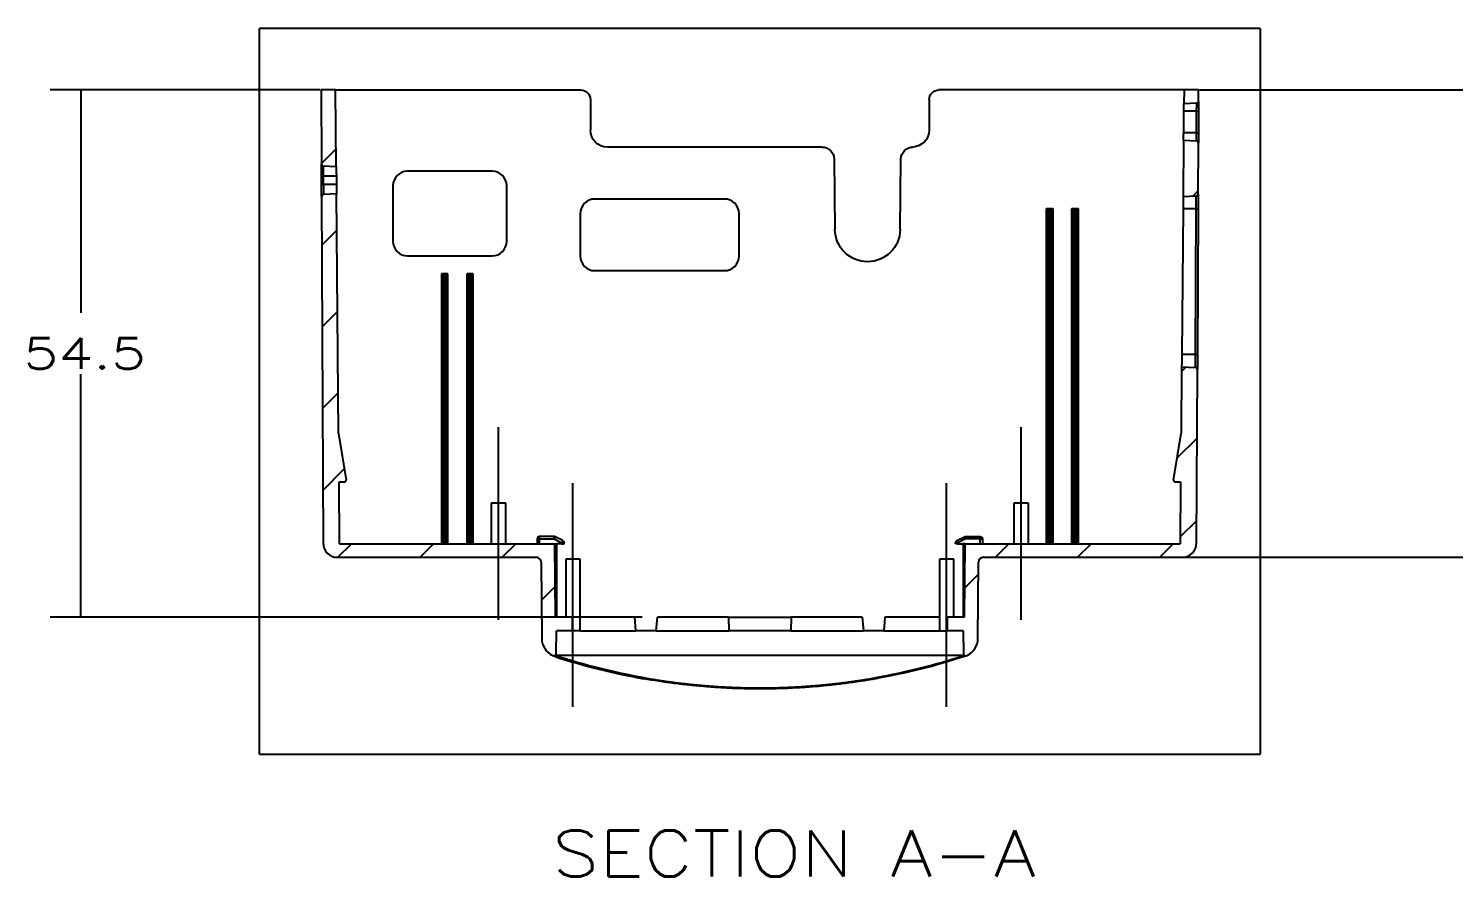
# Model space of a CAD drawing. Header units: inches. Extents: x 0 to 1189, y 0 to 841.
# Drawn here: x 313.8 to 461, y 223.1 to 310.8 of the extents above; entities that cross this region are included whole.
import ezdxf
from ezdxf.lldxf.tags import DXFTag

# ---------------------------------------------------------------- set-up
doc = ezdxf.new("R2010")
doc.units = ezdxf.units.IN
doc.header["$MEASUREMENT"] = 0
doc.layers.add('1', color=7, linetype='Continuous', true_color=0xffffff)
doc.styles.add('blockfont', font='simplex.shx', dxfattribs={"bigfont": 'bigfont'})
tags = doc.linetypes.add('CENTER', pattern=[2, 1.25, -0.25, 0.25, -0.25]).pattern_tags.tags
tags[10:11] = [DXFTag(74, 4), DXFTag(75, 0), DXFTag(340, '0'), DXFTag(46, 0.0), DXFTag(50, 0.0), DXFTag(44, 0.0), DXFTag(45, 0.0)]
tags[8:9] = [DXFTag(74, 4), DXFTag(75, 0), DXFTag(340, '0'), DXFTag(46, 0.0), DXFTag(50, 0.0), DXFTag(44, 0.0), DXFTag(45, 0.0)]
tags[6:7] = [DXFTag(74, 4), DXFTag(75, 0), DXFTag(340, '0'), DXFTag(46, 0.0), DXFTag(50, 0.0), DXFTag(44, 0.0), DXFTag(45, 0.0)]
tags[4:5] = [DXFTag(74, 4), DXFTag(75, 0), DXFTag(340, '0'), DXFTag(46, 0.0), DXFTag(50, 0.0), DXFTag(44, 0.0), DXFTag(45, 0.0)]

# ---------------------------------------------------------------- blocks, each defined once
blk = doc.blocks.new('HATCH1')
at = {"color": 7}
for p, q in [((344.09, 296.82), (345.6, 298.34)), ((434.07, 293.42), (434.66, 294.01)), ((344.12, 288.38), (345.68, 289.93)), ((344.16, 279.93), (345.75, 281.52)), ((432.95, 275.34), (433.41, 275.8)), ((344.2, 271.49), (345.83, 273.12)), ((432.49, 266.4), (434.54, 268.45)), ((344.23, 263.04), (346.44, 265.25)), ((432.8, 258.23), (434.51, 259.94)), ((345.79, 256.12), (347.2, 257.52)), ((354.28, 256.12), (355.68, 257.52)), ((362.77, 256.12), (364.17, 257.52)), ((413.71, 256.12), (415.11, 257.52)), ((422.2, 256.12), (423.6, 257.52)), ((430.69, 256.12), (432.09, 257.52)), ((410.55, 252.96), (411.96, 254.38)), ((366.82, 251.68), (368.2, 253.07))]:
    blk.add_line(p, q, dxfattribs=at)
blk = doc.blocks.new('_U8')
at = {"color": 7}
for p, q in [((434.79, 304.42), (471.17, 304.42)), ((467.99, 304.42), (467.99, 285.25)), ((467.99, 256.12), (467.99, 278.9)), ((424.32, 256.12), (471.17, 256.12))]:
    blk.add_line(p, q, dxfattribs=at)
for points in [[(467.99, 304.42), (468.84, 301.25), (467.14, 301.25), (467.99, 304.42)], [(467.99, 256.12), (467.14, 259.3), (468.84, 259.3), (467.99, 256.12)]]:
    blk.add_solid(points, dxfattribs=at)
at = {"layer": '1', "color": 7, "insert": (462.03, 279.46), "char_height": 3.175, "attachment_point": 7, "line_spacing_factor": 0.903614, "style": 'blockfont'}
blk.add_mtext('\\W01.332;\\fsimplex.shx;48.3', dxfattribs=at)
blk = doc.blocks.new('_U9')
at = {"color": 7}
for p, q in [((343.96, 304.42), (316.07, 304.42)), ((319.25, 304.42), (319.25, 281.39)), ((319.25, 249.92), (319.25, 275.04)), ((377.21, 249.92), (316.07, 249.92))]:
    blk.add_line(p, q, dxfattribs=at)
for points in [[(319.25, 304.42), (320.1, 301.25), (318.4, 301.25), (319.25, 304.42)], [(319.25, 249.92), (318.4, 253.1), (320.1, 253.1), (319.25, 249.92)]]:
    blk.add_solid(points, dxfattribs=at)
at = {"layer": '1', "color": 7, "insert": (313.28, 275.6), "char_height": 3.175, "attachment_point": 7, "line_spacing_factor": 0.903614, "style": 'blockfont'}
blk.add_mtext('\\W01.332;\\fsimplex.shx;54.5', dxfattribs=at)

msp = doc.modelspace()

# ---------------------------------------------------------------- linework, layer by layer
at = {"layer": '1', "color": 251}
for p, q in [((337.7018, 235.7833), (337.7018, 310.7717)), ((441.0568, 310.7717), (337.7018, 310.7717)), ((441.0568, 310.7717), (441.0568, 235.7833)), ((337.7018, 235.7833), (441.0568, 235.7833))]:
    msp.add_line(p, q, dxfattribs=at)
at = {"layer": '1', "color": 21}
for p, q in [((345.5519, 304.4217), (344.0518, 304.4217)), ((344.0518, 304.4217), (344.0851, 296.7911)), ((345.6208, 296.5217), (345.5519, 304.4217)), ((345.5519, 304.4217), (370.8768, 304.4217)), ((371.8768, 303.4217), (371.8768, 300.2717)), ((406.8768, 303.4217), (406.8768, 300.2717)), ((433.2018, 304.4217), (407.8768, 304.4217)), ((433.2018, 304.4217), (433.1892, 302.9717)), ((434.7018, 304.4217), (433.2018, 304.4217)), ((434.6967, 303.2397), (434.7018, 304.4217)), ((433.163, 299.9717), (433.1826, 302.2217)), ((434.5027, 302.2218), (433.1826, 302.2217)), ((434.5072, 303.0408), (433.1892, 302.9717)), ((434.4929, 299.9718), (434.5027, 302.2218)), ((434.6922, 302.221), (434.6824, 299.971)), ((433.1565, 299.2217), (433.1054, 293.3717)), ((433.1565, 299.2217), (434.4884, 299.1519)), ((434.4929, 299.9718), (433.163, 299.9717)), ((434.6548, 293.6419), (434.678, 298.9513)), ((395.7931, 298.5217), (373.6268, 298.5217)), ((344.2747, 296.5923), (345.6208, 296.5217)), ((361.7268, 296.0217), (352.9768, 296.0217)), ((397.043, 297.2881), (397.1385, 289.9913)), ((403.8652, 289.9913), (403.9607, 297.2893)), ((344.0944, 294.671), (344.0907, 295.521)), ((344.2802, 295.5218), (344.2839, 294.6718)), ((345.6295, 295.5217), (344.2802, 295.5218)), ((344.2839, 294.6718), (345.6369, 294.6717)), ((345.6295, 295.5217), (345.6369, 294.6717)), ((351.4768, 294.5217), (351.4768, 288.7717)), ((363.2268, 288.7717), (363.2268, 294.5217)), ((344.0999, 293.4001), (344.2561, 257.6152)), ((345.6457, 293.6717), (344.2895, 293.6007)), ((345.8617, 268.9217), (345.6457, 293.6717)), ((385.7268, 293.1467), (372.3268, 293.1467)), ((434.4653, 293.443), (433.1054, 293.3717)), ((370.8268, 291.6467), (370.8268, 287.2467)), ((387.2268, 287.2467), (387.2268, 291.6467)), ((419.0018, 257.5217), (419.0018, 292.1717)), ((419.0018, 292.1717), (419.101, 292.1717)), ((419.101, 292.1717), (419.248, 292.1717)), ((419.101, 257.5217), (419.101, 292.1717)), ((419.248, 292.1717), (419.248, 257.5217)), ((419.248, 292.1717), (419.4057, 292.1717)), ((419.4057, 257.5217), (419.4057, 292.1717)), ((419.4057, 292.1717), (419.5527, 292.1717)), ((419.5527, 292.1717), (419.5527, 257.5217)), ((419.5527, 292.1717), (419.6518, 292.1717)), ((419.6518, 292.1717), (419.6518, 257.5217)), ((421.6018, 257.5217), (421.6018, 292.1717)), ((421.6018, 292.1717), (421.701, 292.1717)), ((421.701, 257.5217), (421.701, 292.1717)), ((421.701, 292.1717), (421.848, 292.1717)), ((421.848, 292.1717), (421.848, 257.5217)), ((421.848, 292.1717), (422.0057, 292.1717)), ((422.0057, 257.5217), (422.0057, 292.1717)), ((422.0057, 292.1717), (422.1527, 292.1717)), ((422.1527, 292.1717), (422.1527, 257.5217)), ((422.1527, 292.1717), (422.2518, 292.1717)), ((422.2518, 292.1717), (422.2518, 257.5217)), ((433.0945, 292.1217), (432.9632, 277.0717)), ((434.4586, 292.1218), (433.0945, 292.1217)), ((434.393, 277.0718), (434.4586, 292.1218)), ((434.6482, 292.121), (434.5825, 277.071)), ((352.9768, 287.2717), (361.7268, 287.2717)), ((372.3268, 285.7467), (385.7268, 285.7467)), ((356.5018, 285.4217), (356.5018, 257.5217)), ((356.601, 285.4217), (356.5018, 285.4217)), ((356.601, 285.4217), (356.601, 257.5217)), ((356.748, 285.4217), (356.601, 285.4217)), ((356.748, 257.5217), (356.748, 285.4217)), ((356.9057, 285.4217), (356.748, 285.4217)), ((356.9057, 285.4217), (356.9057, 257.5217)), ((357.0527, 285.4217), (356.9057, 285.4217)), ((357.0527, 257.5217), (357.0527, 285.4217)), ((357.1518, 285.4217), (357.0527, 285.4217)), ((357.1518, 257.5217), (357.1518, 285.4217)), ((359.1018, 285.4217), (359.1018, 257.5217)), ((359.201, 285.4217), (359.1018, 285.4217)), ((359.201, 285.4217), (359.201, 257.5217)), ((359.348, 285.4217), (359.201, 285.4217)), ((359.348, 257.5217), (359.348, 285.4217)), ((359.5057, 285.4217), (359.348, 285.4217)), ((359.5057, 285.4217), (359.5057, 257.5217)), ((359.6527, 285.4217), (359.5057, 285.4217)), ((359.6527, 257.5217), (359.6527, 285.4217)), ((359.7518, 285.4217), (359.6527, 285.4217)), ((359.7518, 257.5217), (359.7518, 285.4217)), ((434.393, 277.0718), (432.9632, 277.0717)), ((432.9522, 275.8217), (432.892, 268.9217)), ((432.9522, 275.8217), (434.3863, 275.7466)), ((434.4976, 257.6152), (434.5758, 275.546)), ((345.8617, 268.9217), (346.6278, 264.0953)), ((345.8617, 268.9217), (345.8617, 268.9217)), ((432.1259, 264.0953), (432.892, 268.9217)), ((432.892, 268.9217), (432.892, 268.9217)), ((345.9611, 257.5217), (345.9053, 263.9217)), ((345.9053, 263.9217), (346.4797, 263.9217)), ((432.274, 263.9217), (432.8484, 263.9217)), ((432.8484, 263.9217), (432.7925, 257.5217)), ((361.6268, 261.7217), (361.6268, 257.5217)), ((362.3768, 261.7217), (361.6268, 261.7217)), ((363.1268, 261.7217), (362.3768, 261.7217)), ((363.1268, 257.5217), (363.1268, 261.7217)), ((415.6268, 261.7217), (415.6268, 257.5217)), ((416.3768, 261.7217), (415.6268, 261.7217)), ((417.1268, 261.7217), (416.3768, 261.7217)), ((417.1268, 257.5217), (417.1268, 261.7217)), ((366.6268, 258.0217), (366.3768, 258.0217)), ((366.3768, 258.0217), (366.3768, 257.5217)), ((366.6268, 258.0217), (366.6268, 258.2717)), ((368.1178, 258.2717), (366.6268, 258.2717)), ((366.6268, 258.0217), (368.1178, 258.0217)), ((366.6268, 257.5217), (366.6268, 258.0217)), ((368.1178, 258.0217), (368.1178, 258.2717)), ((368.2296, 258.2453), (368.1178, 258.0217)), ((368.1178, 258.0217), (368.9268, 257.6172)), ((369.0386, 257.8408), (368.2296, 258.2453)), ((369.0386, 257.8408), (368.9268, 257.6172)), ((409.715, 257.8408), (410.5241, 258.2453)), ((409.715, 257.8408), (409.8268, 257.6172)), ((410.6359, 258.0217), (409.8268, 257.6172)), ((410.5241, 258.2453), (410.6359, 258.0217)), ((410.6359, 258.0217), (410.6359, 258.2717)), ((410.6359, 258.2717), (412.1268, 258.2717)), ((412.1268, 258.0217), (410.6359, 258.0217)), ((412.1268, 258.0217), (412.1268, 258.2717)), ((412.1268, 258.0217), (412.3768, 258.0217)), ((412.1268, 257.5217), (412.1268, 258.0217)), ((412.3768, 258.0217), (412.3768, 257.5217)), ((345.9611, 257.5217), (368.1647, 257.5217)), ((368.1647, 257.5217), (368.3768, 257.5217)), ((368.1647, 257.5217), (368.231, 249.9217)), ((368.9268, 257.5217), (368.3768, 257.5217)), ((368.3768, 257.5217), (368.3768, 249.9217)), ((368.9268, 257.6172), (368.9268, 257.5217)), ((368.9268, 257.6172), (369.1768, 257.6172)), ((368.9268, 257.5217), (369.1768, 257.5217)), ((369.1768, 257.5217), (369.1768, 257.6172)), ((409.8268, 257.6172), (409.5768, 257.6172)), ((409.5768, 257.5217), (409.5768, 257.6172)), ((409.8268, 257.5217), (409.5768, 257.5217)), ((409.8268, 257.6172), (409.8268, 257.5217)), ((409.8268, 257.5217), (410.3768, 257.5217)), ((410.3768, 257.5217), (410.3768, 249.9217)), ((410.589, 257.5217), (410.3768, 257.5217)), ((410.5227, 249.9217), (410.589, 257.5217)), ((410.589, 257.5217), (432.7925, 257.5217)), ((345.7561, 256.1217), (366.2812, 256.1217)), ((366.7812, 255.6261), (366.85, 247.7389)), ((369.3268, 255.9217), (369.3268, 249.9217)), ((370.0768, 255.9217), (369.3268, 255.9217)), ((370.8268, 255.9217), (370.0768, 255.9217)), ((370.8268, 248.5217), (370.8268, 255.9217)), ((407.9268, 255.9217), (407.9268, 248.5217)), ((408.6768, 255.9217), (407.9268, 255.9217)), ((409.4268, 255.9217), (408.6768, 255.9217)), ((409.4268, 249.9217), (409.4268, 255.9217)), ((411.9037, 247.7389), (411.9725, 255.6261)), ((412.4725, 256.1217), (432.9976, 256.1217)), ((370.0268, 249.9217), (368.231, 249.9217)), ((370.0268, 248.5217), (370.0268, 249.9217)), ((376.4544, 249.9217), (370.8268, 249.9217)), ((376.5768, 248.5217), (376.4544, 249.9217)), ((378.6768, 248.5217), (378.7993, 249.9217)), ((386.128, 249.9217), (378.7993, 249.9217)), ((386.128, 249.9217), (386.1768, 248.5217)), ((386.128, 249.9217), (392.6257, 249.9217)), ((392.6257, 249.9217), (392.5768, 248.5217)), ((399.9544, 249.9217), (392.6257, 249.9217)), ((399.9544, 249.9217), (400.0768, 248.5217)), ((402.2993, 249.9217), (402.1768, 248.5217)), ((407.9268, 249.9217), (402.2993, 249.9217)), ((408.7268, 249.9217), (408.7268, 248.5217)), ((410.5227, 249.9217), (408.7268, 249.9217)), ((368.3359, 246.1775), (368.3768, 248.5217)), ((370.0268, 248.5217), (368.3768, 248.5217)), ((370.8268, 248.5217), (370.0268, 248.5217)), ((370.8269, 248.5217), (376.5768, 248.5217)), ((378.6768, 248.5217), (376.5768, 248.5217)), ((378.6768, 248.5217), (386.1768, 248.5217)), ((392.5768, 248.5217), (386.1768, 248.5217)), ((392.5768, 248.5217), (400.0768, 248.5217)), ((402.1768, 248.5217), (400.0768, 248.5217)), ((402.1768, 248.5217), (407.9268, 248.5217)), ((407.9268, 248.5217), (408.7268, 248.5217)), ((410.3768, 248.5217), (408.7268, 248.5217)), ((410.3768, 248.5217), (410.4178, 246.1775)), ((368.2779, 246.0217), (410.4758, 246.0217))]:
    msp.add_line(p, q, dxfattribs=at)
at = {"layer": '1', "color": 7, "linetype": 'CENTER', "ltscale": 6.633333}
for p, q in [((362.3768, 249.6717), (362.3768, 269.5717)), ((416.3768, 249.6717), (416.3768, 269.5717))]:
    msp.add_line(p, q, dxfattribs=at)
at = {"layer": '1', "color": 7, "linetype": 'CENTER', "ltscale": 7.7}
for p, q in [((370.0768, 240.6717), (370.0768, 263.7717)), ((408.6768, 240.6717), (408.6768, 263.7717))]:
    msp.add_line(p, q, dxfattribs=at)
at = {"layer": '1', "color": 21, "extrusion": (0, 0, -1)}
for centre, radius, start, end in [((-370.8768, 303.4217), 1, 90, 180), ((-407.8768, 303.4217), 1, 0, 90), ((-373.6268, 300.2717), 1.75, -90, 0), ((-405.1268, 300.2717), 1.75, 180, 268.400113), ((-395.7931, 297.2717), 1.25, 90, 179.25), ((-405.2106, 297.2729), 1.25, 0.75, 88.400113), ((-400.5018, 290.0354), 3.3636, 180.75005, 359.25), ((-368.9268, 257.6172), 0.25, 116.565051, 180), ((-410.6359, 258.0217), 0.25, 63.434949, 90), ((-412.1268, 258.0217), 0.25, 90, 180)]:
    msp.add_arc(centre, radius, start, end, dxfattribs=at)
at = {"layer": '1', "color": 21}
for centre, radius, start, end in [((434.4967, 303.2405), 0.2, 273, 359.75), ((434.478, 298.9522), 0.2, 359.75, 447), ((344.2851, 296.792), 0.2, 180.25, 267), ((344.2999, 293.4009), 0.2, 93, 180.25), ((434.4548, 293.6427), 0.2, 273, 359.75), ((434.3759, 275.5469), 0.2, 359.75, 447), ((346.4797, 264.0717), 0.15, 270, 369.019458), ((432.274, 264.0717), 0.15, 170.980542, 270), ((366.6268, 258.0217), 0.25, 90, 180), ((368.1178, 258.0217), 0.25, 63.434949, 90), ((409.8268, 257.6172), 0.25, 116.565051, 180), ((345.7561, 257.6217), 1.5, 180.25, 270), ((432.9976, 257.6217), 1.5, 270, 359.75), ((366.2812, 255.6217), 0.5, 0.5, 90), ((412.4725, 255.6217), 0.5, 90, 179.5), ((368.8499, 247.7563), 2, 180.500002, 244.116105), ((409.9038, 247.7563), 2, 295.883895, 359.499998), ((368.086, 246.1819), 0.25, 244.116105, 359), ((410.6677, 246.1819), 0.25, 181, 295.883895)]:
    msp.add_arc(centre, radius, start, end, dxfattribs=at)
for centre, major_axis, ratio, start_param, end_param in [((434.4923, 302.2219), (-0.2, 0.0009), 0.00022868, 1.62315969, 3.14159264), ((434.4825, 299.9719), (-0.2, 0.0009), 0.00022868, 1.62315969, 3.14159265), ((344.2906, 295.5219), (0.2, 0.0009), 0.00022868, 3.14159264, 4.66002562), ((344.2944, 294.6719), (0.2, 0.0009), 0.00022868, 3.14159264, 4.66002562), ((434.4482, 292.1219), (0.2, -0.0009), 0.00022868, 4.76475235, 6.28318531), ((434.3825, 277.0719), (0.2, -0.0009), 0.00022868, 4.76475235, 6.28318531), ((368.2656, 245.9484), (0.0308, 0.0952), 0.0053677, 3.14159265, 4.69578152), ((410.4881, 245.9484), (-0.0308, 0.0952), 0.0053677, 1.58740378, 3.14159265), ((377.4142, 243.672), (0.0174, 0.0985), 0.00304162, 3.14159265, 4.69520274), ((401.3395, 243.672), (-0.0174, 0.0985), 0.00304162, 1.58798257, 3.14159265)]:
    msp.add_ellipse(centre, major_axis=major_axis, ratio=ratio, start_param=start_param, end_param=end_param, dxfattribs=at)
at = {"layer": '1', "color": 21, "extrusion": (0, 0, -1)}
for centre, major_axis, ratio, start_param, end_param in [((368.8499, 247.7563), (-0.741, -1.8577), 0.9999999, 6.21621906, 6.35539313), ((368.8499, 247.7544), (1.7993, -0.6101), 0.99995729, 1.55645539, 1.58693281), ((389.3768, 311.27), (68.65, 0), 1, 1.74594566, 1.88338133), ((389.3768, 311.27), (0, -68.65), 1, 5.9706003, 6.10803598), ((409.9037, 247.7546), (0.6191, -1.7963), 0.99998707, 6.27203588, 6.30251161), ((409.9038, 247.7563), (0.741, -1.8577), 0.9999999, 6.21097749, 6.35015156)]:
    msp.add_ellipse(centre, major_axis=major_axis, ratio=ratio, start_param=start_param, end_param=end_param, dxfattribs=at)
at = {"layer": '1', "color": 21}
for points, degree, knots in [([(433.1826, 302.2217), (433.1833, 302.2952), (433.1839, 302.3679), (433.1845, 302.4395), (433.1851, 302.5085), (433.1857, 302.5765), (433.1863, 302.6382), (433.1868, 302.6999), (433.1873, 302.7521), (433.1877, 302.8035), (433.1881, 302.845), (433.1884, 302.8854), (433.1887, 302.914), (433.1889, 302.9422), (433.189, 302.9569), (433.1892, 302.9694), (433.1892, 302.974)], 2, [0, 0, 0, 0.125, 0.125, 0.25, 0.25, 0.375, 0.375, 0.5, 0.5, 0.625, 0.625, 0.75, 0.75, 0.875, 0.875, 1, 1, 1]), ([(434.5027, 302.2218), (434.5041, 302.4362), (434.5054, 302.6494), (434.5069, 302.9139), (434.5073, 302.9916), (434.5073, 303.024)], 3, [0, 0, 0, 0, 0.57317798, 0.57317798, 1, 1, 1, 1]), ([(434.6967, 303.2419), (434.6967, 303.2373), (434.6966, 303.2196), (434.6965, 303.1999), (434.6963, 303.1615), (434.6962, 303.1233), (434.6959, 303.0677), (434.6957, 303.0126), (434.6954, 302.9417), (434.695, 302.8608), (434.6946, 302.7634), (434.6943, 302.6916), (434.6939, 302.6113), (434.6935, 302.5184), (434.6931, 302.4203), (434.6927, 302.3217), (434.6922, 302.221)], 2, [0, 0, 0, 0.125, 0.125, 0.25, 0.25, 0.375, 0.375, 0.5, 0.5, 0.64285714, 0.64285714, 0.75, 0.75, 0.875, 0.875, 1, 1, 1]), ([(433.1564, 299.2195), (433.1565, 299.2241), (433.1566, 299.2365), (433.1567, 299.251), (433.157, 299.2795), (433.1572, 299.3076), (433.1576, 299.3485), (433.1579, 299.3893), (433.1584, 299.4414), (433.1588, 299.4928), (433.1594, 299.5552), (433.1599, 299.6161), (433.1605, 299.685), (433.1611, 299.753), (433.1617, 299.8256), (433.1624, 299.8978), (433.163, 299.9717)], 2, [0, 0, 0, 0.125, 0.125, 0.25, 0.25, 0.375, 0.375, 0.5, 0.5, 0.625, 0.625, 0.75, 0.75, 0.875, 0.875, 1, 1, 1]), ([(434.4883, 299.1649), (434.4883, 299.1946), (434.4886, 299.2743), (434.4902, 299.5439), (434.4915, 299.7572), (434.4929, 299.9718)], 3, [0, 0, 0, 0, 0.43708641, 0.43708641, 1, 1, 1, 1]), ([(434.6824, 299.971), (434.682, 299.8716), (434.6816, 299.7723), (434.6811, 299.6744), (434.6807, 299.5815), (434.6803, 299.489), (434.68, 299.4049), (434.6796, 299.3216), (434.6793, 299.2506), (434.6789, 299.1696), (434.6787, 299.1085), (434.6785, 299.0635), (434.6783, 299.0301), (434.6782, 298.9915), (434.6781, 298.9715), (434.678, 298.9537), (434.678, 298.9491)], 2, [0, 0, 0, 0.125, 0.125, 0.25, 0.25, 0.375, 0.375, 0.5, 0.5, 0.64285714, 0.64285714, 0.75, 0.75, 0.875, 0.875, 1, 1, 1]), ([(344.0907, 295.521), (344.0901, 295.6455), (344.0896, 295.7692), (344.0891, 295.8905), (344.0886, 296.0073), (344.088, 296.1402), (344.0875, 296.2561), (344.0871, 296.3428), (344.0868, 296.4192), (344.0864, 296.5073), (344.0861, 296.5765), (344.0858, 296.645), (344.0856, 296.6934), (344.0854, 296.7413), (344.0852, 296.7661), (344.0852, 296.7888), (344.0851, 296.7934)], 2, [0, 0, 0, 0.125, 0.125, 0.25, 0.25, 0.39285714, 0.39285714, 0.5, 0.5, 0.625, 0.625, 0.75, 0.75, 0.875, 0.875, 1, 1, 1]), ([(344.2744, 296.5702), (344.2744, 296.5279), (344.2748, 296.4263), (344.2767, 296.0806), (344.2785, 295.8021), (344.2802, 295.5218)], 3, [0, 0, 0, 0, 0.42672925, 0.42672925, 1, 1, 1, 1]), ([(345.6208, 296.524), (345.6208, 296.5194), (345.621, 296.502), (345.6211, 296.4827), (345.6215, 296.4447), (345.6218, 296.4072), (345.6223, 296.3527), (345.6228, 296.2982), (345.6234, 296.2288), (345.624, 296.1602), (345.6247, 296.0771), (345.6254, 295.9958), (345.6262, 295.904), (345.627, 295.8133), (345.6278, 295.7166), (345.6287, 295.6201), (345.6295, 295.5217)], 2, [0, 0, 0, 0.125, 0.125, 0.25, 0.25, 0.375, 0.375, 0.5, 0.5, 0.625, 0.625, 0.75, 0.75, 0.875, 0.875, 1, 1, 1]), ([(352.9768, 296.0217), (352.5841, 296.0217), (352.1939, 295.8601), (351.6385, 295.3047), (351.4768, 294.9144), (351.4768, 294.5217)], 3, [0, 0, 0, 0, 0.5, 0.5, 1, 1, 1, 1]), ([(363.2268, 294.5217), (363.2268, 294.9144), (363.0652, 295.3047), (362.5098, 295.8601), (362.1195, 296.0217), (361.7268, 296.0217)], 3, [0, 0, 0, 0, 0.5, 0.5, 1, 1, 1, 1]), ([(344.0999, 293.3978), (344.0999, 293.4024), (344.0998, 293.4252), (344.0997, 293.4497), (344.0995, 293.4981), (344.0993, 293.5533), (344.0989, 293.6351), (344.0986, 293.6964), (344.0983, 293.7728), (344.0979, 293.8608), (344.0975, 293.965), (344.097, 294.0684), (344.0965, 294.185), (344.096, 294.3003), (344.0955, 294.423), (344.0949, 294.5463), (344.0944, 294.671)], 2, [0, 0, 0, 0.125, 0.125, 0.25, 0.25, 0.39285714, 0.39285714, 0.5, 0.5, 0.625, 0.625, 0.75, 0.75, 0.875, 0.875, 1, 1, 1]), ([(344.2839, 294.6718), (344.2857, 294.3914), (344.2874, 294.1127), (344.2894, 293.7537), (344.2898, 293.6473), (344.2897, 293.6128)], 3, [0, 0, 0, 0, 0.5522202, 0.5522202, 1, 1, 1, 1]), ([(345.6369, 294.6717), (345.6378, 294.5739), (345.6386, 294.4768), (345.6395, 294.3812), (345.6403, 294.2894), (345.6411, 294.1986), (345.6418, 294.1164), (345.6425, 294.034), (345.6431, 293.9646), (345.6437, 293.896), (345.6442, 293.8408), (345.6447, 293.7868), (345.645, 293.7488), (345.6453, 293.7111), (345.6455, 293.6915), (345.6457, 293.6741), (345.6457, 293.6695)], 2, [0, 0, 0, 0.125, 0.125, 0.25, 0.25, 0.375, 0.375, 0.5, 0.5, 0.625, 0.625, 0.75, 0.75, 0.875, 0.875, 1, 1, 1]), ([(372.3268, 293.1467), (371.9341, 293.1467), (371.5439, 292.9851), (370.9885, 292.4297), (370.8268, 292.0394), (370.8268, 291.6467)], 3, [0, 0, 0, 0, 0.5, 0.5, 1, 1, 1, 1]), ([(387.2268, 291.6467), (387.2268, 292.0394), (387.0652, 292.4297), (386.5098, 292.9851), (386.1195, 293.1467), (385.7268, 293.1467)], 3, [0, 0, 0, 0, 0.5, 0.5, 1, 1, 1, 1]), ([(433.1054, 293.374), (433.1054, 293.3694), (433.1042, 293.237), (433.1002, 292.7742), (433.0973, 292.449), (433.0945, 292.1217)], 3, [0, 0, 0, 0, 0.5, 0.5, 1, 1, 1, 1]), ([(434.4586, 292.1218), (434.4608, 292.4677), (434.4629, 292.8115), (434.4652, 293.2383), (434.4657, 293.3637), (434.4656, 293.4159)], 3, [0, 0, 0, 0, 0.57315815, 0.57315815, 1, 1, 1, 1]), ([(434.6548, 293.6441), (434.6548, 293.6395), (434.6547, 293.6119), (434.6545, 293.5824), (434.6543, 293.5251), (434.654, 293.468), (434.6537, 293.3851), (434.6533, 293.3025), (434.6529, 293.1971), (434.6524, 293.0917), (434.6519, 292.9665), (434.6513, 292.8437), (434.6507, 292.7038), (434.6501, 292.5649), (434.6495, 292.4186), (434.6488, 292.271), (434.6482, 292.121)], 2, [0, 0, 0, 0.125, 0.125, 0.25, 0.25, 0.375, 0.375, 0.5, 0.5, 0.625, 0.625, 0.75, 0.75, 0.875, 0.875, 1, 1, 1]), ([(351.4768, 288.7717), (351.4768, 288.379), (351.6385, 287.9888), (352.1939, 287.4334), (352.5841, 287.2717), (352.9768, 287.2717)], 3, [0, 0, 0, 0, 0.5, 0.5, 1, 1, 1, 1]), ([(361.7268, 287.2717), (362.1195, 287.2717), (362.5098, 287.4334), (363.0652, 287.9888), (363.2268, 288.379), (363.2268, 288.7717)], 3, [0, 0, 0, 0, 0.5, 0.5, 1, 1, 1, 1]), ([(370.8268, 287.2467), (370.8268, 286.854), (370.9885, 286.4638), (371.5439, 285.9084), (371.9341, 285.7467), (372.3268, 285.7467)], 3, [0, 0, 0, 0, 0.5, 0.5, 1, 1, 1, 1]), ([(385.7268, 285.7467), (386.1195, 285.7467), (386.5098, 285.9084), (387.0652, 286.4638), (387.2268, 286.854), (387.2268, 287.2467)], 3, [0, 0, 0, 0, 0.5, 0.5, 1, 1, 1, 1]), ([(432.9632, 277.0717), (432.9603, 276.7445), (432.9575, 276.4193), (432.9534, 275.9565), (432.9545, 275.8223), (432.9498, 275.8206)], 3, [0, 0, 0, 0, 0.5, 0.5, 1, 1, 1, 1]), ([(434.386, 275.7618), (434.3858, 275.8045), (434.3863, 275.936), (434.3887, 276.3801), (434.3908, 276.7249), (434.393, 277.0718)], 3, [0, 0, 0, 0, 0.44757978, 0.44757978, 1, 1, 1, 1]), ([(434.5825, 277.071), (434.5819, 276.9226), (434.5812, 276.7739), (434.5806, 276.6273), (434.58, 276.4886), (434.5794, 276.3501), (434.5788, 276.2245), (434.5783, 276.0993), (434.5778, 275.9937), (434.5773, 275.8879), (434.577, 275.8042), (434.5766, 275.7222), (434.5764, 275.6639), (434.5761, 275.606), (434.576, 275.5762), (434.5759, 275.5483), (434.5758, 275.5437)], 2, [0, 0, 0, 0.125, 0.125, 0.25, 0.25, 0.375, 0.375, 0.5, 0.5, 0.625, 0.625, 0.75, 0.75, 0.875, 0.875, 1, 1, 1]), ([(410.5188, 245.8532), (409.0071, 245.3933), (405.9923, 244.4761), (402.8991, 243.8739), (401.3569, 243.5736)], 3, [0, 0, 0, 0, 0.50142595, 1, 1, 1, 1]), ([(401.3566, 243.5752), (401.2321, 243.5534), (400.9849, 243.51), (400.6719, 243.4574), (400.3012, 243.3966), (399.8057, 243.318), (399.1267, 243.2169), (398.1326, 243.08), (396.887, 242.9292), (395.3882, 242.7808), (393.8861, 242.6652), (392.3824, 242.5826), (390.8793, 242.5331), (389.6089, 242.5191), (388.5714, 242.5252), (387.7663, 242.5394), (386.9619, 242.5631), (386.1582, 242.5962), (385.3554, 242.6387), (384.5535, 242.6906), (383.7526, 242.7518), (382.953, 242.8223), (382.1546, 242.902), (381.3576, 242.991), (380.5621, 243.0893), (379.7681, 243.1966), (378.9759, 243.3133), (378.1854, 243.4385), (377.6598, 243.5296), (377.3971, 243.5752)], 3, [0, 0, 0, 0, 0.01574459, 0.03126916, 0.03953801, 0.06253422, 0.09377149, 0.12505366, 0.18753287, 0.25005799, 0.31266733, 0.37519335, 0.43763649, 0.49999743, 0.53344867, 0.56688275, 0.6002998, 0.63369993, 0.66708323, 0.70044977, 0.73379961, 0.76713279, 0.80044934, 0.83374927, 0.86703262, 0.90029936, 0.93354951, 0.96678306, 1, 1, 1, 1]), ([(377.4142, 243.6703), (380.3727, 243.1468), (383.3739, 242.8841), (386.3676, 242.6221), (389.3768, 242.6221), (392.385, 242.622), (395.3798, 242.8841), (398.3804, 243.1467), (401.3395, 243.6703)], 2, [0, 0, 0, 0.25, 0.25, 0.5, 0.5, 0.75, 0.75, 1, 1, 1])]:
    msp.add_open_spline(points, degree=degree, knots=knots, dxfattribs=at)
for points, degree in [([(434.5428, 303.0459), (434.5071, 303.0239)], 1), ([(434.5011, 293.4482), (434.4651, 293.4158)], 1), ([(368.2349, 245.8532), (371.2319, 244.8847), (374.2954, 244.1224), (377.3968, 243.5736)], 3), ([(370.7215, 245.1015), (369.888, 245.3363), (369.0589, 245.5869), (368.2349, 245.8532)], 3)]:
    msp.add_open_spline(points, degree=degree, dxfattribs=at)

# ---------------------------------------------------------------- block references
at = {"layer": '1', "color": 7}
for name in ['_U9', '_U8', 'HATCH1']:
    msp.add_blockref(name, (0, 0), dxfattribs=at)

# ---------------------------------------------------------------- texts
at = {"layer": '1', "color": 7, "insert": (367.9167, 223.1329), "char_height": 4.7625, "attachment_point": 7, "line_spacing_factor": 0.903614, "style": 'blockfont'}
msp.add_mtext('\\W01.189;\\fsimplex.shx;SECTION \\H4.76;A-A\\H3.17;', dxfattribs=at)

doc.saveas('drawing.dxf')
